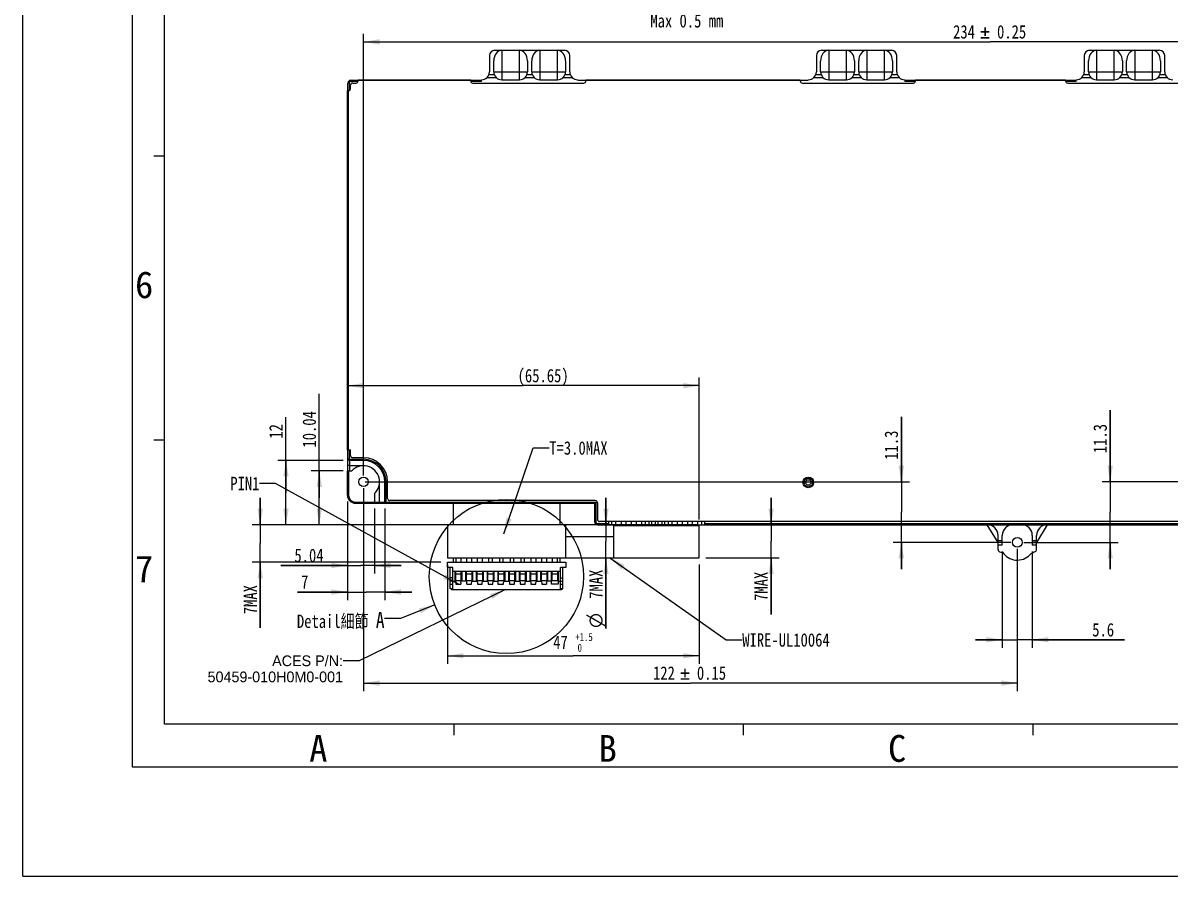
# Model space of a CAD drawing. Header units: millimetres. Extents: x 0 to 594, y 0 to 420.
# Drawn here: x 0 to 214.1, y 0 to 159.1 of the extents above; entities that cross this region are included whole.
import ezdxf
from ezdxf.enums import TextEntityAlignment as Align

# ---------------------------------------------------------------- set-up
doc = ezdxf.new("R2010")
doc.units = ezdxf.units.MM
doc.header["$LTSCALE"] = 32.67
doc.layers.get('0').update_dxf_attribs({"linetype": 'CONTINUOUS'})
doc.styles.get("Standard").update_dxf_attribs({"font": 'txt', "width": 0.8})
doc.styles.add('TEXTSTYLE_10', font='ar_wgl__.ttf')
doc.styles.add('TEXTSTYLE_2', font='txt')
doc.styles.add('TEXTSTYLE_3', font='symbol_asme.ttf')
doc.dimstyles.new('DIMSTYLE_1', dxfattribs={"dimtxt": 2.5, "dimasz": 3, "dimexe": 1.5, "dimexo": 1.2, "dimtad": 1, "dimdsep": 46, "dimtxsty": 'STANDARD', "dimblk": '_FILLED', "dimblk1": '_FILLED', "dimblk2": '_FILLED', "dimcen": 0.09, "dimazin": 2, "dimtp": 0.01, "dimtm": 0.01, "dimtfac": 1, "dimtofl": 0, "dimtmove": 0, "dimatfit": 3, "dimldrblk": '_FILLED', "dimfxl": 1, "dimtolj": 1, "dimarcsym": 0})
doc.dimstyles.new('DIMSTYLE_2', dxfattribs={"dimtxt": 2.5, "dimasz": 3, "dimexe": 1.5, "dimexo": 1.2, "dimtad": 1, "dimdsep": 46, "dimtxsty": 'STANDARD', "dimblk": '_FILLED', "dimblk1": '_FILLED', "dimblk2": '_FILLED', "dimcen": 0.09, "dimazin": 2, "dimtol": 1, "dimtp": 0.15, "dimtm": 0.15, "dimtfac": 1, "dimtofl": 0, "dimtmove": 0, "dimatfit": 3, "dimldrblk": '_FILLED', "dimfxl": 1, "dimtolj": 1, "dimarcsym": 0})
doc.dimstyles.new('DIMSTYLE_7', dxfattribs={"dimtxt": 2.5, "dimasz": 3, "dimexe": 1.5, "dimexo": 1.2, "dimtad": 1, "dimdsep": 46, "dimtxsty": 'STANDARD', "dimblk": '_FILLED', "dimblk1": '_FILLED', "dimblk2": '_FILLED', "dimcen": 0.09, "dimazin": 2, "dimtol": 1, "dimtp": 0.25, "dimtm": 0.25, "dimtfac": 1, "dimtofl": 0, "dimtmove": 0, "dimatfit": 3, "dimldrblk": '_FILLED', "dimfxl": 1, "dimtolj": 1, "dimarcsym": 0})
doc.dimstyles.new('DIMSTYLE_8', dxfattribs={"dimtxt": 2.5, "dimasz": 3, "dimexe": 1.5, "dimexo": 1.2, "dimtad": 1, "dimdsep": 46, "dimtxsty": 'STANDARD', "dimblk": '_FILLED', "dimblk1": '_FILLED', "dimblk2": '_FILLED', "dimcen": 0.09, "dimazin": 2, "dimtol": 1, "dimtp": 1.5, "dimtfac": 0.6, "dimtofl": 0, "dimtmove": 0, "dimatfit": 3, "dimldrblk": '_FILLED', "dimfxl": 1, "dimtolj": 1, "dimarcsym": 0})
doc.dimstyles.get("Standard").update_dxf_attribs({"dimtxt": 2.5, "dimasz": 3, "dimexe": 1.5, "dimexo": 1.2, "dimtad": 1, "dimdsep": 46, "dimtxsty": 'STANDARD', "dimblk": '_FILLED', "dimblk1": '_FILLED', "dimblk2": '_FILLED', "dimcen": 0.09, "dimazin": 2, "dimtol": 1, "dimtp": 0.01, "dimtm": 0.01, "dimtfac": 1, "dimtofl": 0, "dimtmove": 0, "dimatfit": 3, "dimldrblk": '_FILLED', "dimfxl": 1, "dimtolj": 1, "dimarcsym": 0})

# ---------------------------------------------------------------- blocks, each defined once
blk = doc.blocks.new('_FILLED')
at = {"color": 0, "linetype": 'BYBLOCK'}
blk.add_solid([(0, 0), (-1, 0.167), (-1, -0.167)], dxfattribs=at)
blk = doc.blocks.new('*D41')
at = {"color": 7, "linetype": 'CONTINUOUS'}
for p, q in [((63.55, 74.74), (63.55, 157.11)), ((297.55, 74.74), (297.55, 157.11)), ((63.55, 155.61), (180.55, 155.61)), ((297.55, 155.61), (180.55, 155.61))]:
    blk.add_line(p, q, dxfattribs=at)
at = {"color": 7, "linetype": 'CONTINUOUS', "xscale": 3, "yscale": 3, "zscale": 3, "rotation": 180}
blk.add_blockref('_FILLED', (63.55, 155.61), dxfattribs=at)
at = {"color": 7, "linetype": 'CONTINUOUS', "xscale": 3, "yscale": 3, "zscale": 3}
blk.add_blockref('_FILLED', (297.55, 155.61), dxfattribs=at)
at = {"color": 7, "linetype": 'CONTINUOUS', "width": 0.8}
for s, p in [('234', (175.61, 156.24)), ('0.25', (184.49, 156.24))]:
    blk.add_text(s, height=2.5, dxfattribs=at).set_placement(p, align=Align.CENTER)
blk = doc.blocks.new('*D42')
at = {"color": 7, "linetype": 'CONTINUOUS'}
for p, q in [((163.91, 73.54), (163.91, 85.66)), ((163.91, 85.66), (163.91, 67.89)), ((63.85, 73.54), (165.41, 73.54)), ((163.91, 57.24), (163.91, 67.89)), ((184.35, 62.24), (162.41, 62.24)), ((163.91, 62.24), (163.91, 57.24))]:
    blk.add_line(p, q, dxfattribs=at)
at = {"color": 7, "linetype": 'CONTINUOUS', "xscale": 3, "yscale": 3, "zscale": 3}
for p, rotation in [((163.91, 73.54), 270), ((163.91, 62.24), 90)]:
    blk.add_blockref('_FILLED', p, dxfattribs=dict(at, rotation=rotation))
at = {"color": 7, "linetype": 'CONTINUOUS', "insert": (160.78, 77.66), "char_height": 2.5, "width": 8, "attachment_point": 1, "rotation": 90, "line_spacing_factor": 0.9}
blk.add_mtext('11.3', dxfattribs=at)
blk = doc.blocks.new('*D43')
at = {"color": 7, "linetype": 'CONTINUOUS'}
for p, q in [((202.88, 73.54), (202.88, 86.88)), ((202.88, 86.88), (202.88, 67.89)), ((296.35, 73.54), (201.38, 73.54)), ((202.88, 57.24), (202.88, 67.89)), ((186.75, 62.24), (204.38, 62.24)), ((202.88, 62.24), (202.88, 57.24))]:
    blk.add_line(p, q, dxfattribs=at)
at = {"color": 7, "linetype": 'CONTINUOUS', "xscale": 3, "yscale": 3, "zscale": 3}
for p, rotation in [((202.88, 73.54), 270), ((202.88, 62.24), 90)]:
    blk.add_blockref('_FILLED', p, dxfattribs=dict(at, rotation=rotation))
at = {"color": 7, "linetype": 'CONTINUOUS', "insert": (199.75, 78.88), "char_height": 2.5, "width": 8, "attachment_point": 1, "rotation": 90, "line_spacing_factor": 0.9}
blk.add_mtext('11.3', dxfattribs=at)
blk = doc.blocks.new('*D44')
at = {"color": 7, "linetype": 'CONTINUOUS'}
for p, q in [((182.75, 60.54), (182.75, 42.58)), ((188.35, 60.54), (188.35, 42.58)), ((182.75, 44.08), (177.75, 44.08)), ((177.75, 44.08), (185.55, 44.08)), ((205.53, 44.08), (185.55, 44.08)), ((188.35, 44.08), (205.53, 44.08))]:
    blk.add_line(p, q, dxfattribs=at)
at = {"color": 7, "linetype": 'CONTINUOUS', "xscale": 3, "yscale": 3, "zscale": 3}
blk.add_blockref('_FILLED', (182.75, 44.08), dxfattribs=at)
at = {"color": 7, "linetype": 'CONTINUOUS', "xscale": 3, "yscale": 3, "zscale": 3, "rotation": 180}
blk.add_blockref('_FILLED', (188.35, 44.08), dxfattribs=at)
at = {"color": 7, "linetype": 'CONTINUOUS', "insert": (199.53, 47.2), "char_height": 2.5, "width": 6, "attachment_point": 1, "line_spacing_factor": 0.9}
blk.add_mtext('5.6', dxfattribs=at)
blk = doc.blocks.new('*D45')
at = {"color": 7, "linetype": 'CONTINUOUS'}
for p, q in [((63.55, 72.34), (63.55, 34.49)), ((185.55, 61.04), (185.55, 34.49)), ((63.55, 35.99), (124.55, 35.99)), ((185.55, 35.99), (124.55, 35.99))]:
    blk.add_line(p, q, dxfattribs=at)
at = {"color": 7, "linetype": 'CONTINUOUS', "xscale": 3, "yscale": 3, "zscale": 3, "rotation": 180}
blk.add_blockref('_FILLED', (63.55, 35.99), dxfattribs=at)
at = {"color": 7, "linetype": 'CONTINUOUS', "xscale": 3, "yscale": 3, "zscale": 3}
blk.add_blockref('_FILLED', (185.55, 35.99), dxfattribs=at)
at = {"color": 7, "linetype": 'CONTINUOUS', "width": 0.8}
for s, p in [('122', (119.61, 36.62)), ('0.15', (128.49, 36.62))]:
    blk.add_text(s, height=2.5, dxfattribs=at).set_placement(p, align=Align.CENTER)
blk = doc.blocks.new('*D46')
at = {"color": 7, "linetype": 'CONTINUOUS'}
for p, q in [((139.61, 65.54), (139.61, 70.54)), ((139.61, 70.54), (139.61, 62.44)), ((139.61, 48.76), (139.61, 62.44)), ((127.4, 59.34), (141.11, 59.34)), ((139.61, 59.34), (139.61, 48.76))]:
    blk.add_line(p, q, dxfattribs=at)
at = {"color": 7, "linetype": 'CONTINUOUS', "xscale": 3, "yscale": 3, "zscale": 3}
for p, rotation in [((139.61, 65.54), 270), ((139.61, 59.34), 90)]:
    blk.add_blockref('_FILLED', p, dxfattribs=dict(at, rotation=rotation))
at = {"color": 7, "linetype": 'CONTINUOUS', "insert": (136.48, 56.76), "char_height": 2.5, "width": 8, "attachment_point": 3, "rotation": 90, "line_spacing_factor": 0.9}
blk.add_mtext('7MAX', dxfattribs=at)
blk = doc.blocks.new('*D47')
at = {"color": 7, "linetype": 'CONTINUOUS'}
for p, q in [((79.2, 58.14), (79.2, 39.59)), ((126.2, 58.14), (126.2, 39.59)), ((79.2, 41.09), (102.7, 41.09)), ((126.2, 41.09), (102.7, 41.09))]:
    blk.add_line(p, q, dxfattribs=at)
at = {"color": 7, "linetype": 'CONTINUOUS', "xscale": 3, "yscale": 3, "zscale": 3, "rotation": 180}
blk.add_blockref('_FILLED', (79.2, 41.09), dxfattribs=at)
at = {"color": 7, "linetype": 'CONTINUOUS', "xscale": 3, "yscale": 3, "zscale": 3}
blk.add_blockref('_FILLED', (126.2, 41.09), dxfattribs=at)
at = {"color": 7, "linetype": 'CONTINUOUS', "width": 0.8}
for s, height, p in [('+1.5', 1.5, (104.7, 43.84)), ('47', 2.5, (100.3, 42.34)), (' 0', 1.5, (103.5, 41.84))]:
    blk.add_text(s, height=height, dxfattribs=at).set_placement(p, align=Align.CENTER)
blk = doc.blocks.new('*D48')
at = {"color": 7, "linetype": 'CONTINUOUS'}
for p, q in [((108.79, 65.54), (108.79, 70.54)), ((108.79, 70.54), (108.79, 62.44)), ((108.79, 46.21), (108.79, 62.44)), ((108.79, 59.34), (108.79, 46.21))]:
    blk.add_line(p, q, dxfattribs=at)
at = {"color": 7, "linetype": 'CONTINUOUS', "xscale": 3, "yscale": 3, "zscale": 3}
for p, rotation in [((108.79, 65.54), 270), ((108.79, 59.34), 90)]:
    blk.add_blockref('_FILLED', p, dxfattribs=dict(at, rotation=rotation))
at = {"color": 7, "linetype": 'CONTINUOUS', "insert": (105.66, 57.16), "char_height": 2.5, "width": 16.4231, "attachment_point": 3, "rotation": 90, "line_spacing_factor": 0.9, "style": 'TEXTSTYLE_3'}
blk.add_mtext('{\\ftxt;\\W0.0001;\\H0.0001;\\~}{\\ftxt;\\W1.1794871795;\\H2.5; }{\\ftxt;\\W0.0001;\\H0.0001;\\~}\\ftxt;{\\W0.8;7MAX}', dxfattribs=at)
blk = doc.blocks.new('*D49')
at = {"color": 7, "linetype": 'CONTINUOUS'}
for p, q in [((126.2, 66.54), (126.2, 92.98)), ((60.55, 91.48), (93.37, 91.48)), ((126.2, 91.48), (93.37, 91.48))]:
    blk.add_line(p, q, dxfattribs=at)
at = {"color": 7, "linetype": 'CONTINUOUS', "xscale": 3, "yscale": 3, "zscale": 3, "rotation": 180}
blk.add_blockref('_FILLED', (60.55, 91.48), dxfattribs=at)
at = {"color": 7, "linetype": 'CONTINUOUS', "xscale": 3, "yscale": 3, "zscale": 3}
blk.add_blockref('_FILLED', (126.2, 91.48), dxfattribs=at)
at = {"color": 7, "linetype": 'CONTINUOUS', "insert": (97.07, 94.61), "char_height": 2.5, "width": 14, "attachment_point": 2, "line_spacing_factor": 0.9}
blk.add_mtext('(65.65)', dxfattribs=at)
blk = doc.blocks.new('*D50')
at = {"color": 7, "linetype": 'CONTINUOUS'}
for p, q in [((49.08, 71.54), (49.08, 85.59)), ((59.75, 77.54), (47.58, 77.54)), ((49.08, 77.54), (49.08, 71.54)), ((49.08, 65.54), (49.08, 71.54)), ((126, 65.54), (47.58, 65.54))]:
    blk.add_line(p, q, dxfattribs=at)
at = {"color": 7, "linetype": 'CONTINUOUS', "xscale": 3, "yscale": 3, "zscale": 3}
for p, rotation in [((49.08, 77.54), 90), ((49.08, 65.54), 270)]:
    blk.add_blockref('_FILLED', p, dxfattribs=dict(at, rotation=rotation))
at = {"color": 7, "linetype": 'CONTINUOUS', "insert": (45.95, 81.59), "char_height": 2.5, "width": 4, "attachment_point": 1, "rotation": 90, "line_spacing_factor": 0.9}
blk.add_mtext('12', dxfattribs=at)
blk = doc.blocks.new('*D51')
at = {"color": 7, "linetype": 'CONTINUOUS'}
for p, q in [((55.3, 70.56), (55.3, 89.93)), ((59.75, 75.58), (53.8, 75.58)), ((55.3, 75.58), (55.3, 70.56)), ((55.3, 65.54), (55.3, 70.56)), ((126, 65.54), (53.8, 65.54))]:
    blk.add_line(p, q, dxfattribs=at)
at = {"color": 7, "linetype": 'CONTINUOUS', "xscale": 3, "yscale": 3, "zscale": 3}
for p, rotation in [((55.3, 75.58), 89.9999999999), ((55.3, 65.54), 269.9999999999)]:
    blk.add_blockref('_FILLED', p, dxfattribs=dict(at, rotation=rotation))
at = {"color": 7, "linetype": 'CONTINUOUS', "insert": (52.17, 79.93), "char_height": 2.5, "width": 10, "attachment_point": 1, "rotation": 90, "line_spacing_factor": 0.9}
blk.add_mtext('10.04', dxfattribs=at)
blk = doc.blocks.new('*D52')
at = {"color": 7, "linetype": 'CONTINUOUS'}
for p, q in [((60.55, 69.84), (60.55, 56.44)), ((65.59, 68.54), (65.59, 56.44)), ((60.55, 57.94), (48.1, 57.94)), ((48.1, 57.94), (63.07, 57.94)), ((70.59, 57.94), (63.07, 57.94)), ((65.59, 57.94), (70.59, 57.94))]:
    blk.add_line(p, q, dxfattribs=at)
at = {"color": 7, "linetype": 'CONTINUOUS', "xscale": 3, "yscale": 3, "zscale": 3}
for p, rotation in [((60.55, 57.94), 1e-10), ((65.59, 57.94), 180.0000000003)]:
    blk.add_blockref('_FILLED', p, dxfattribs=dict(at, rotation=rotation))
at = {"color": 7, "linetype": 'CONTINUOUS', "insert": (56.1, 61.07), "char_height": 2.5, "width": 8, "attachment_point": 3, "line_spacing_factor": 0.9}
blk.add_mtext('5.04', dxfattribs=at)
blk = doc.blocks.new('*D53')
at = {"color": 7, "linetype": 'CONTINUOUS'}
for p, q in [((60.55, 69.84), (60.55, 51.48)), ((67.55, 68.54), (67.55, 51.48)), ((60.55, 52.98), (51.26, 52.98)), ((51.26, 52.98), (64.05, 52.98)), ((72.55, 52.98), (64.05, 52.98)), ((67.55, 52.98), (72.55, 52.98))]:
    blk.add_line(p, q, dxfattribs=at)
at = {"color": 7, "linetype": 'CONTINUOUS', "xscale": 3, "yscale": 3, "zscale": 3}
blk.add_blockref('_FILLED', (60.55, 52.98), dxfattribs=at)
at = {"color": 7, "linetype": 'CONTINUOUS', "xscale": 3, "yscale": 3, "zscale": 3, "rotation": 180}
blk.add_blockref('_FILLED', (67.55, 52.98), dxfattribs=at)
at = {"color": 7, "linetype": 'CONTINUOUS', "insert": (53.26, 56.11), "char_height": 2.5, "width": 2, "attachment_point": 3, "line_spacing_factor": 0.9}
blk.add_mtext('7', dxfattribs=at)
blk = doc.blocks.new('*D54')
at = {"color": 7, "linetype": 'CONTINUOUS'}
for p, q in [((44.28, 65.54), (44.28, 70.54)), ((44.28, 70.54), (44.28, 62.04)), ((78, 65.54), (42.78, 65.54)), ((44.28, 46.28), (44.28, 62.04)), ((78, 58.54), (42.78, 58.54)), ((44.28, 58.54), (44.28, 46.28))]:
    blk.add_line(p, q, dxfattribs=at)
at = {"color": 7, "linetype": 'CONTINUOUS', "xscale": 3, "yscale": 3, "zscale": 3}
for p, rotation in [((44.28, 65.54), 270), ((44.28, 58.54), 90)]:
    blk.add_blockref('_FILLED', p, dxfattribs=dict(at, rotation=rotation))
at = {"color": 7, "linetype": 'CONTINUOUS', "insert": (41.16, 54.28), "char_height": 2.5, "width": 8, "attachment_point": 3, "rotation": 90, "line_spacing_factor": 0.9}
blk.add_mtext('7MAX', dxfattribs=at)

msp = doc.modelspace()

# ---------------------------------------------------------------- linework, layer by layer
at = {"color": 7, "linetype": 'CONTINUOUS'}
for p, q in [((0, 0), (0, 420)), ((20.422, 20.309), (20.422, 405.309)), ((26.422, 28.309), (26.422, 397.309)), ((87.05, 153.039), (87.05, 150.039)), ((87.85, 150.039), (87.85, 152.083)), ((88.05, 154.039), (101.05, 154.039)), ((89.35, 154.039), (89.35, 148.539)), ((92.65, 148.539), (92.65, 154.039)), ((94.15, 152.083), (94.15, 150.039)), ((94.95, 150.039), (94.95, 152.083)), ((96.45, 154.039), (96.45, 148.539)), ((99.75, 148.539), (99.75, 154.039)), ((101.25, 152.083), (101.25, 150.039)), ((102.05, 150.039), (102.05, 153.039)), ((148.05, 153.039), (148.05, 150.039)), ((148.85, 150.039), (148.85, 152.083)), ((149.05, 154.039), (162.05, 154.039)), ((150.35, 154.039), (150.35, 148.539)), ((153.65, 148.539), (153.65, 154.039)), ((155.15, 152.083), (155.15, 150.039)), ((155.95, 150.039), (155.95, 152.083)), ((157.45, 154.039), (157.45, 148.539)), ((160.75, 148.539), (160.75, 154.039)), ((162.25, 152.083), (162.25, 150.039)), ((163.05, 150.039), (163.05, 153.039)), ((198.05, 153.039), (198.05, 150.039)), ((198.85, 150.039), (198.85, 152.083)), ((199.05, 154.039), (212.05, 154.039)), ((200.35, 154.039), (200.35, 148.539)), ((203.65, 148.539), (203.65, 154.039)), ((205.15, 152.083), (205.15, 150.039)), ((205.95, 150.039), (205.95, 152.083)), ((207.45, 154.039), (207.45, 148.539)), ((210.75, 148.539), (210.75, 154.039)), ((212.25, 152.083), (212.25, 150.039)), ((213.05, 150.039), (213.05, 153.039)), ((87.85, 150.039), (94.15, 150.039)), ((94.95, 150.039), (101.25, 150.039)), ((148.85, 150.039), (155.15, 150.039)), ((155.95, 150.039), (162.25, 150.039)), ((198.85, 150.039), (205.15, 150.039)), ((205.95, 150.039), (212.25, 150.039)), ((60.65, 146.539), (60.65, 147.939)), ((60.85, 147.939), (60.65, 147.939)), ((60.85, 147.939), (60.85, 146.566)), ((61.15, 148.439), (61.15, 148.239)), ((61.15, 148.439), (62.55, 148.439)), ((62.523, 148.239), (61.15, 148.239)), ((61.55, 147.939), (62.15, 147.939)), ((62.55, 148.339), (62.55, 148.539)), ((62.55, 148.539), (83.55, 148.539)), ((83.55, 148.379), (62.55, 148.379)), ((83.55, 148.339), (83.55, 148.539)), ((83.55, 148.439), (85.55, 148.439)), ((85.55, 148.239), (83.576, 148.239)), ((83.95, 147.939), (104.65, 147.939)), ((85.55, 148.239), (85.55, 148.539)), ((88.358, 148.913), (86.541, 148.913)), ((86.958, 149.522), (87.941, 149.522)), ((89.35, 148.539), (92.65, 148.539)), ((95.458, 148.913), (93.641, 148.913)), ((94.058, 149.522), (95.041, 149.522)), ((96.45, 148.539), (99.75, 148.539)), ((102.558, 148.913), (100.741, 148.913)), ((101.158, 149.522), (102.141, 149.522)), ((103.55, 148.539), (103.55, 148.439)), ((103.55, 148.439), (105.05, 148.439)), ((105.05, 148.339), (105.05, 148.539)), ((105.05, 148.539), (145.05, 148.539)), ((145.05, 148.379), (105.05, 148.379)), ((145.05, 148.339), (145.05, 148.539)), ((145.05, 148.439), (146.55, 148.439)), ((145.45, 147.939), (166.15, 147.939)), ((146.55, 148.539), (146.55, 148.439)), ((149.358, 148.913), (147.541, 148.913)), ((147.958, 149.522), (148.941, 149.522)), ((150.35, 148.539), (153.65, 148.539)), ((156.458, 148.913), (154.641, 148.913)), ((155.058, 149.522), (156.041, 149.522)), ((157.45, 148.539), (160.75, 148.539)), ((163.558, 148.913), (161.741, 148.913)), ((162.158, 149.522), (163.141, 149.522)), ((164.55, 148.539), (164.55, 148.239)), ((164.55, 148.439), (166.55, 148.439)), ((166.523, 148.239), (164.55, 148.239)), ((166.55, 148.339), (166.55, 148.539)), ((166.55, 148.539), (194.55, 148.539)), ((194.55, 148.379), (166.55, 148.379)), ((194.55, 148.339), (194.55, 148.539)), ((194.55, 148.439), (196.55, 148.439)), ((196.55, 148.239), (194.576, 148.239)), ((194.95, 147.939), (216.15, 147.939)), ((196.55, 148.239), (196.55, 148.539)), ((199.358, 148.913), (197.541, 148.913)), ((197.958, 149.522), (198.941, 149.522)), ((200.35, 148.539), (203.65, 148.539)), ((206.458, 148.913), (204.641, 148.913)), ((205.058, 149.522), (206.041, 149.522)), ((207.45, 148.539), (210.75, 148.539)), ((213.558, 148.913), (211.741, 148.913)), ((212.158, 149.522), (213.141, 149.522)), ((60.55, 79.539), (60.55, 146.539)), ((60.75, 146.539), (60.55, 146.539)), ((60.71, 146.539), (60.71, 79.539)), ((61.15, 146.939), (61.15, 147.539)), ((26.422, 134.309), (24.422, 134.309)), ((26.422, 81.309), (24.422, 81.309)), ((60.55, 79.539), (61.15, 79.539)), ((60.65, 75.578), (60.65, 79.539)), ((60.85, 79.539), (60.85, 77.839)), ((61.15, 78.439), (61.15, 79.539)), ((60.65, 77.839), (60.85, 77.839)), ((60.95, 77.739), (60.95, 75.578)), ((60.95, 77.739), (63.55, 77.739)), ((63.55, 77.539), (60.95, 77.539)), ((63.55, 78.039), (61.55, 78.039)), ((63.55, 76.539), (63.55, 77.739)), ((60.55, 71.039), (60.55, 75.578)), ((60.55, 75.578), (61.35, 75.578)), ((60.75, 75.578), (60.75, 71.039)), ((63.55, 76.539), (60.95, 76.539)), ((66.55, 69.739), (66.55, 73.539)), ((66.55, 73.539), (67.75, 73.539)), ((67.55, 69.739), (67.55, 73.539)), ((67.75, 69.539), (67.75, 73.539)), ((68.05, 70.439), (68.05, 73.539)), ((60.55, 71.039), (60.75, 71.039)), ((65.589, 71.339), (65.589, 69.739)), ((62.05, 69.739), (62.05, 69.539)), ((62.05, 69.739), (106.9, 69.739)), ((62.05, 69.539), (106.7, 69.539)), ((106.8, 70.039), (68.45, 70.039)), ((80.25, 69.539), (80.25, 65.539)), ((100.25, 65.539), (100.25, 69.539)), ((106.7, 69.539), (106.9, 69.739)), ((106.7, 66.039), (106.7, 69.539)), ((106.9, 69.739), (106.9, 66.039)), ((107.2, 69.639), (107.2, 66.539)), ((79.2, 65.539), (79.2, 59.339)), ((101.3, 65.539), (79.2, 65.539)), ((101.3, 59.339), (101.3, 65.539)), ((106.7, 66.039), (106.9, 66.039)), ((107.2, 65.739), (107.2, 65.539)), ((107.2, 65.739), (109.3, 65.739)), ((107.2, 65.539), (110.6, 65.539)), ((292.65, 66.139), (107.6, 66.139)), ((109.3, 65.539), (109.3, 66.139)), ((109.8, 66.139), (109.8, 65.539)), ((110.2, 65.339), (110.2, 59.339)), ((126.2, 65.339), (110.2, 65.339)), ((110.6, 66.139), (110.6, 65.339)), ((111.6, 66.139), (111.6, 65.339)), ((111.6, 65.539), (112.5, 65.539)), ((112.5, 66.139), (112.5, 65.339)), ((113.5, 66.139), (113.5, 65.339)), ((113.5, 65.539), (114.4, 65.539)), ((114.4, 66.139), (114.4, 65.339)), ((115.4, 66.139), (115.4, 65.339)), ((115.4, 65.539), (116.1, 65.539)), ((116.1, 66.139), (116.1, 65.339)), ((116.8, 66.139), (116.8, 65.339)), ((116.8, 65.539), (117.3, 65.539)), ((117.3, 66.139), (117.3, 65.339)), ((118, 66.139), (118, 65.339)), ((118, 65.539), (118.5, 65.539)), ((118.5, 66.139), (118.5, 65.339)), ((119.2, 66.139), (119.2, 65.339)), ((119.2, 65.539), (119.7, 65.539)), ((119.7, 66.139), (119.7, 65.339)), ((120.4, 66.139), (120.4, 65.339)), ((120.4, 65.539), (121.1, 65.539)), ((121.1, 66.139), (121.1, 65.339)), ((122.1, 66.139), (122.1, 65.339)), ((122.1, 65.539), (123, 65.539)), ((123, 66.139), (123, 65.339)), ((124, 66.139), (124, 65.339)), ((124, 65.539), (124.9, 65.539)), ((124.9, 66.139), (124.9, 65.339)), ((125.9, 66.139), (125.9, 65.339)), ((125.9, 65.539), (294.05, 65.539)), ((126.2, 59.339), (126.2, 65.339)), ((126.7, 65.539), (126.7, 66.139)), ((127.2, 66.139), (127.2, 65.539)), ((127.2, 65.739), (293.05, 65.739)), ((181.95, 62.239), (179.95, 65.539)), ((191.15, 65.539), (189.15, 62.239)), ((101.3, 63.339), (110.2, 63.339)), ((181.95, 60.939), (181.95, 63.539)), ((181.95, 62.594), (182.75, 62.594)), ((182.75, 62.239), (181.95, 62.239)), ((182.75, 61.739), (182.75, 63.539)), ((188.35, 63.539), (188.35, 61.739)), ((188.35, 62.594), (189.15, 62.594)), ((189.15, 62.239), (188.35, 62.239)), ((189.15, 60.939), (189.15, 63.539)), ((182.75, 61.739), (181.95, 61.739)), ((182.45, 60.439), (182.784, 60.439)), ((189.15, 61.739), (188.35, 61.739)), ((79.2, 59.339), (126.2, 59.339)), ((79.2, 57.539), (79.2, 58.539)), ((79.2, 58.539), (101.3, 58.539)), ((80.25, 59.339), (80.25, 58.54)), ((80.75, 59.339), (80.75, 58.539)), ((81.75, 58.539), (81.75, 59.339)), ((82.75, 59.339), (82.75, 58.539)), ((83.75, 58.539), (83.75, 59.339)), ((84.75, 59.339), (84.75, 58.539)), ((85.75, 58.539), (85.75, 59.339)), ((86.9, 59.339), (86.9, 58.539)), ((87.6, 58.539), (87.6, 59.339)), ((88.9, 59.339), (88.9, 58.539)), ((89.6, 58.539), (89.6, 59.339)), ((90.9, 59.339), (90.9, 58.539)), ((91.6, 58.539), (91.6, 59.339)), ((92.9, 59.339), (92.9, 58.539)), ((93.6, 58.539), (93.6, 59.339)), ((94.75, 59.339), (94.75, 58.539)), ((95.75, 58.539), (95.75, 59.339)), ((96.75, 59.339), (96.75, 58.539)), ((97.75, 58.539), (97.75, 59.339)), ((98.75, 59.339), (98.75, 58.539)), ((99.75, 58.539), (99.75, 59.339)), ((100.25, 58.54), (100.25, 59.339)), ((101.3, 58.539), (101.3, 57.539)), ((80.2, 57.539), (79.2, 57.539)), ((79.75, 53.639), (79.75, 57.539)), ((80.2, 53.439), (80.2, 57.539)), ((100.3, 56.839), (80.2, 56.839)), ((80.6, 56.839), (80.6, 54.989)), ((80.7, 56.589), (80.6, 56.589)), ((80.7, 56.269), (80.6, 56.269)), ((80.7, 56.839), (80.7, 55.139)), ((81.8, 56.339), (80.7, 56.339)), ((81.8, 55.139), (81.8, 56.839)), ((81.9, 56.589), (81.8, 56.589)), ((81.9, 56.269), (81.8, 56.269)), ((81.9, 56.839), (81.9, 54.989)), ((82.6, 56.839), (82.6, 54.989)), ((82.7, 56.589), (82.6, 56.589)), ((82.7, 56.269), (82.6, 56.269)), ((82.7, 56.839), (82.7, 55.139)), ((83.8, 56.339), (82.7, 56.339)), ((83.8, 55.139), (83.8, 56.839)), ((83.9, 56.589), (83.8, 56.589)), ((83.9, 56.269), (83.8, 56.269)), ((83.9, 56.839), (83.9, 54.989)), ((84.6, 56.839), (84.6, 54.989)), ((84.6, 56.589), (84.7, 56.589)), ((84.6, 56.269), (84.7, 56.269)), ((84.7, 56.839), (84.7, 55.139)), ((85.8, 56.339), (84.7, 56.339)), ((85.8, 55.139), (85.8, 56.839)), ((85.8, 56.589), (85.9, 56.589)), ((85.8, 56.269), (85.9, 56.269)), ((85.9, 56.839), (85.9, 54.989)), ((86.6, 56.839), (86.6, 54.989)), ((86.7, 56.589), (86.6, 56.589)), ((86.7, 56.269), (86.6, 56.269)), ((86.7, 56.839), (86.7, 55.139)), ((87.8, 56.339), (86.7, 56.339)), ((87.8, 55.139), (87.8, 56.839)), ((87.9, 56.589), (87.8, 56.589)), ((87.9, 56.269), (87.8, 56.269)), ((87.9, 56.839), (87.9, 54.989)), ((88.6, 56.839), (88.6, 54.439)), ((88.6, 56.589), (88.7, 56.589)), ((88.6, 56.269), (88.7, 56.269)), ((88.7, 56.839), (88.7, 55.139)), ((89.8, 56.339), (88.7, 56.339)), ((89.8, 55.139), (89.8, 56.839)), ((89.8, 56.589), (89.9, 56.589)), ((89.8, 56.269), (89.9, 56.269)), ((89.9, 56.839), (89.9, 54.989)), ((90.6, 56.839), (90.6, 54.989)), ((90.6, 56.589), (90.7, 56.589)), ((90.6, 56.269), (90.7, 56.269)), ((90.7, 56.839), (90.7, 55.139)), ((91.8, 56.339), (90.7, 56.339)), ((91.8, 55.139), (91.8, 56.839)), ((91.8, 56.589), (91.9, 56.589)), ((91.8, 56.269), (91.9, 56.269)), ((91.9, 56.839), (91.9, 54.989)), ((92.6, 56.839), (92.6, 54.989)), ((92.7, 56.589), (92.6, 56.589)), ((92.7, 56.269), (92.6, 56.269)), ((92.7, 56.839), (92.7, 55.139)), ((93.8, 56.339), (92.7, 56.339)), ((93.8, 55.139), (93.8, 56.839)), ((93.9, 56.589), (93.8, 56.589)), ((93.9, 56.269), (93.8, 56.269)), ((93.9, 56.839), (93.9, 54.989)), ((94.6, 56.839), (94.6, 54.989)), ((94.6, 56.589), (94.7, 56.589)), ((94.6, 56.269), (94.7, 56.269)), ((94.7, 56.839), (94.7, 55.139)), ((95.8, 56.339), (94.7, 56.339)), ((95.8, 55.139), (95.8, 56.839)), ((95.8, 56.589), (95.9, 56.589)), ((95.8, 56.269), (95.9, 56.269)), ((95.9, 56.839), (95.9, 54.989)), ((96.6, 56.839), (96.6, 54.989)), ((96.6, 56.589), (96.7, 56.589)), ((96.6, 56.269), (96.7, 56.269)), ((96.7, 56.839), (96.7, 55.139)), ((97.8, 56.339), (96.7, 56.339)), ((97.8, 55.139), (97.8, 56.839)), ((97.8, 56.589), (97.9, 56.589)), ((97.8, 56.269), (97.9, 56.269)), ((97.9, 56.839), (97.9, 54.989)), ((98.6, 54.439), (98.6, 56.839)), ((98.7, 56.589), (98.6, 56.589)), ((98.7, 56.269), (98.6, 56.269)), ((98.7, 56.839), (98.7, 55.139)), ((99.8, 56.339), (98.7, 56.339)), ((99.8, 55.139), (99.8, 56.839)), ((99.9, 56.589), (99.8, 56.589)), ((99.9, 56.269), (99.8, 56.269)), ((99.9, 56.839), (99.9, 54.439)), ((100.3, 53.439), (100.3, 57.539)), ((101.3, 57.539), (100.3, 57.539)), ((100.75, 53.639), (100.75, 57.539)), ((80.2, 55.639), (79.75, 55.639)), ((80.2, 55.039), (79.75, 55.039)), ((79.75, 54.439), (80.2, 54.439)), ((79.95, 53.439), (79.75, 53.639)), ((79.75, 53.639), (80.2, 53.639)), ((80.2, 54.989), (80.7, 54.989)), ((80.7, 55.139), (81.8, 55.139)), ((80.7, 54.989), (80.8, 54.789)), ((80.8, 54.789), (80.8, 54.439)), ((80.8, 54.439), (81.7, 54.439)), ((81.7, 54.789), (81.8, 54.989)), ((81.7, 54.789), (81.7, 54.439)), ((82.7, 54.989), (81.8, 54.989)), ((82.7, 55.139), (83.8, 55.139)), ((82.7, 54.989), (82.8, 54.789)), ((82.8, 54.439), (82.8, 54.789)), ((82.8, 54.439), (83.7, 54.439)), ((83.7, 54.789), (83.8, 54.989)), ((83.7, 54.439), (83.7, 54.789)), ((83.8, 54.989), (84.7, 54.989)), ((84.7, 55.139), (85.8, 55.139)), ((84.7, 54.989), (84.8, 54.789)), ((84.8, 54.789), (84.8, 54.439)), ((84.8, 54.439), (85.7, 54.439)), ((85.7, 54.789), (85.8, 54.989)), ((85.7, 54.439), (85.7, 54.789)), ((85.8, 54.989), (86.7, 54.989)), ((86.7, 55.139), (87.8, 55.139)), ((86.7, 54.989), (86.8, 54.789)), ((86.8, 54.789), (86.8, 54.439)), ((86.8, 54.439), (87.7, 54.439)), ((87.7, 54.789), (87.8, 54.989)), ((87.7, 54.439), (87.7, 54.789)), ((87.8, 54.989), (88.6, 54.989)), ((88.6, 54.439), (89.7, 54.439)), ((88.7, 55.139), (89.8, 55.139)), ((89.7, 54.789), (89.8, 54.989)), ((89.7, 54.439), (89.7, 54.789)), ((89.8, 54.989), (90.7, 54.989)), ((90.7, 55.139), (91.8, 55.139)), ((90.7, 54.989), (90.8, 54.789)), ((90.8, 54.789), (90.8, 54.439)), ((90.8, 54.439), (91.7, 54.439)), ((91.7, 54.789), (91.8, 54.989)), ((91.7, 54.439), (91.7, 54.789)), ((91.8, 54.989), (92.7, 54.989)), ((92.7, 55.139), (93.8, 55.139)), ((92.7, 54.989), (92.8, 54.789)), ((92.8, 54.789), (92.8, 54.439)), ((92.8, 54.439), (93.7, 54.439)), ((93.7, 54.789), (93.8, 54.989)), ((93.7, 54.439), (93.7, 54.789)), ((93.8, 54.989), (94.7, 54.989)), ((94.7, 55.139), (95.8, 55.139)), ((94.7, 54.989), (94.8, 54.789)), ((94.8, 54.789), (94.8, 54.439)), ((94.8, 54.439), (95.7, 54.439)), ((95.7, 54.789), (95.8, 54.989)), ((95.7, 54.439), (95.7, 54.789)), ((95.8, 54.989), (96.7, 54.989)), ((96.7, 55.139), (97.8, 55.139)), ((96.7, 54.989), (96.8, 54.789)), ((96.8, 54.789), (96.8, 54.439)), ((96.8, 54.439), (97.7, 54.439)), ((97.7, 54.789), (97.8, 54.989)), ((97.7, 54.789), (97.7, 54.439)), ((98.6, 54.989), (97.8, 54.989)), ((99.9, 54.439), (98.6, 54.439)), ((98.7, 55.139), (99.8, 55.139)), ((99.9, 54.989), (100.3, 54.989)), ((100.3, 55.639), (100.75, 55.639)), ((100.3, 55.039), (100.75, 55.039)), ((100.3, 54.439), (100.75, 54.439)), ((100.3, 53.639), (100.75, 53.639)), ((100.55, 53.439), (100.75, 53.639)), ((79.95, 53.439), (100.55, 53.439)), ((564.922, 28.309), (26.422, 28.309)), ((80.422, 28.309), (80.422, 26.309)), ((134.422, 28.309), (134.422, 26.309)), ((188.422, 28.309), (188.422, 26.309)), ((571.422, 20.309), (20.422, 20.309)), ((0, 0), (594, 0))]:
    msp.add_line(p, q, dxfattribs=at)
for points in [[(60.95, 76.539), (60.8, 76.569), (60.69, 76.653), (60.65, 76.767)], [(65.589, 69.739), (65.6, 69.64), (65.631, 69.567), (65.674, 69.539)], [(66.55, 69.739), (66.57, 69.639), (66.625, 69.566), (66.701, 69.539)]]:
    msp.add_lwpolyline(points, dxfattribs=at)
for centre, radius in [((63.55, 73.539), 0.9), ((146.55, 73.439), 1), ((146.55, 73.439), 0.8), ((146.55, 73.439), 0.5), ((90.212, 55.887), 14.384), ((185.55, 62.239), 0.9)]:
    msp.add_circle(centre, radius, dxfattribs=at)
for centre, radius, start, end in [((88.05, 153.039), 1, 90, 180), ((101.05, 153.039), 1, 0, 90), ((149.05, 153.039), 1, 90, 180), ((162.05, 153.039), 1, 0, 90), ((199.05, 153.039), 1, 90, 180), ((212.05, 153.039), 1, 0, 90), ((85.55, 150.039), 1.5, 270, 360), ((89.35, 150.039), 1.5, 180, 270), ((92.65, 150.039), 1.5, 270, 360), ((96.45, 150.039), 1.5, 180, 270), ((99.75, 150.039), 1.5, 270, 360), ((103.55, 150.039), 1.5, 180, 270), ((146.55, 150.039), 1.5, 270, 360), ((150.35, 150.039), 1.5, 180, 270), ((153.65, 150.039), 1.5, 270, 360), ((157.45, 150.039), 1.5, 180, 270), ((160.75, 150.039), 1.5, 270, 360), ((164.55, 150.039), 1.5, 180, 270), ((196.55, 150.039), 1.5, 270, 360), ((200.35, 150.039), 1.5, 180, 270), ((203.65, 150.039), 1.5, 270, 360), ((207.45, 150.039), 1.5, 180, 270), ((210.75, 150.039), 1.5, 270, 360), ((214.55, 150.039), 1.5, 180, 270), ((61.15, 147.939), 0.5, 90, 180), ((61.15, 147.939), 0.3, 90, 180), ((61.55, 147.539), 0.4, 90, 180), ((62.15, 148.339), 0.4, 270, 360), ((83.95, 148.339), 0.4, 180, 270), ((104.65, 148.339), 0.4, 270, 360), ((145.45, 148.339), 0.4, 180, 270), ((166.15, 148.339), 0.4, 270, 360), ((194.95, 148.339), 0.4, 180, 270), ((60.75, 146.939), 0.4, 270, 360), ((60.95, 77.839), 0.3, 180, 270), ((60.95, 77.839), 0.1, 180, 270), ((61.55, 78.439), 0.4, 180, 270), ((63.55, 73.539), 4.5, 0, 90), ((63.55, 73.539), 4.2, 0, 90), ((63.55, 73.539), 4, 360, 90), ((63.55, 73.539), 3, 312.83343, 137.16657), ((62.05, 71.039), 1.5, 180, 270), ((62.05, 71.039), 1.3, 180, 270), ((67.75, 69.739), 0.2, 180, 270), ((68.45, 70.439), 0.4, 180, 270), ((106.8, 69.639), 0.4, 0, 90), ((107.6, 66.539), 0.4, 180, 270), ((107.2, 66.039), 0.5, 180, 270), ((107.2, 66.039), 0.3, 180, 270), ((179.95, 63.539), 2, 0, 90), ((184.75, 63.539), 2, 90, 180), ((186.35, 63.539), 2, 0, 90), ((191.15, 63.539), 2, 90, 180), ((182.45, 60.939), 0.5, 180, 270), ((185.55, 62.239), 3.3, 213.05573, 315.69201), ((189.342, 58.537), 2, 106.08494, 135.69201), ((188.65, 60.939), 0.5, 286.08494, 360)]:
    msp.add_arc(centre, radius, start, end, dxfattribs=at)
for centre, start_param, end_param in [((89.35, 152.083), 0, 1.5707963), ((92.65, 152.083), -1.5707963, 0), ((96.45, 152.083), 0, 1.5707963), ((99.75, 152.083), -1.5707963, 0), ((150.35, 152.083), 0, 1.5707963), ((153.65, 152.083), -1.5707963, 0), ((157.45, 152.083), 0, 1.5707963), ((160.75, 152.083), -1.5707963, 0), ((200.35, 152.083), 0, 1.5707963), ((203.65, 152.083), -1.5707963, 0), ((207.45, 152.083), 0, 1.5707963), ((210.75, 152.083), -1.5707963, 0)]:
    msp.add_ellipse(centre, major_axis=(0, 1.956), ratio=0.7667725, start_param=start_param, end_param=end_param, dxfattribs=at)
for points in [[(179.683, 157.625), (180.358, 157.625), (178.734, 157.333)], [(179.391, 157.625), (179.683, 157.625), (178.734, 157.333)], [(179.391, 157.625), (178.734, 157.333), (178.734, 157.625)], [(179.391, 157.333), (178.734, 157.333), (180.358, 157.625)], [(180.358, 156.512), (178.734, 156.238), (178.734, 156.512)], [(178.734, 156.238), (180.358, 156.512), (180.358, 156.238)], [(179.683, 158.301), (179.391, 157.625), (179.391, 158.301)], [(179.391, 157.625), (179.683, 158.301), (179.683, 157.625)], [(179.683, 157.333), (179.391, 157.333), (180.358, 157.625)], [(179.683, 157.333), (179.391, 156.676), (179.391, 157.333)], [(179.391, 156.676), (179.683, 157.333), (179.683, 156.676)], [(179.683, 157.333), (180.358, 157.625), (180.358, 157.333)], [(105.208, 48.801), (105.81, 48.18), (105.081, 48.6)], [(105.81, 48.18), (105.208, 48.801), (105.938, 48.381)], [(105.719, 47.505), (105.701, 47.669), (105.719, 47.797)], [(105.719, 47.797), (105.737, 47.925), (105.756, 47.359)], [(105.719, 47.797), (105.756, 47.359), (105.719, 47.505)], [(105.756, 47.359), (105.737, 47.925), (105.774, 48.053)], [(105.774, 48.053), (105.81, 47.195), (105.756, 47.359)], [(105.81, 47.195), (105.774, 48.053), (105.81, 48.18)], [(105.938, 48.381), (105.883, 47.049), (105.81, 48.18)], [(105.81, 48.18), (105.883, 47.049), (105.81, 47.195)], [(105.938, 48.381), (105.956, 46.921), (105.883, 47.049)], [(106.029, 48.053), (105.938, 48.381), (106.029, 48.509)], [(105.956, 47.542), (105.956, 46.921), (105.938, 48.381)], [(105.956, 47.669), (105.956, 47.542), (105.938, 48.381)], [(105.956, 47.779), (105.956, 47.669), (105.938, 48.381)], [(105.975, 47.87), (105.956, 47.779), (105.938, 48.381)], [(105.993, 47.961), (105.975, 47.87), (105.938, 48.381)], [(106.029, 48.053), (105.993, 47.961), (105.938, 48.381)], [(105.956, 47.542), (105.993, 47.414), (106.066, 46.812)], [(105.956, 47.542), (106.066, 46.812), (105.956, 46.921)], [(105.993, 47.414), (106.029, 47.304), (106.066, 46.812)], [(106.029, 48.509), (106.139, 48.6), (106.157, 48.272)], [(106.029, 48.053), (106.029, 48.509), (106.157, 48.272)], [(106.157, 48.272), (107.726, 47.085), (106.029, 48.053)], [(106.066, 46.812), (106.029, 47.304), (106.084, 47.177)], [(106.084, 47.177), (106.194, 46.702), (106.066, 46.812)], [(106.084, 47.177), (106.157, 47.067), (106.194, 46.702)], [(106.23, 48.345), (106.139, 48.6), (106.248, 48.691)], [(106.23, 48.345), (106.157, 48.272), (106.139, 48.6)], [(107.726, 47.085), (106.157, 48.272), (107.854, 47.286)], [(106.248, 48.691), (106.303, 48.436), (106.23, 48.345)], [(106.303, 48.436), (106.248, 48.691), (106.376, 48.764)], [(106.376, 48.764), (106.394, 48.491), (106.303, 48.436)], [(106.504, 48.545), (106.376, 48.764), (106.504, 48.819)], [(106.504, 48.545), (106.394, 48.491), (106.376, 48.764)], [(106.595, 48.6), (106.504, 48.819), (106.65, 48.874)], [(106.504, 48.819), (106.595, 48.6), (106.504, 48.545)], [(106.65, 48.874), (106.705, 48.637), (106.595, 48.6)], [(106.705, 48.637), (106.65, 48.874), (106.796, 48.892)], [(106.796, 48.892), (106.832, 48.655), (106.705, 48.637)], [(106.942, 48.655), (106.832, 48.655), (106.796, 48.892)], [(106.942, 48.655), (106.796, 48.892), (106.942, 48.892)], [(106.942, 48.892), (107.07, 48.655), (106.942, 48.655)], [(107.07, 48.655), (106.942, 48.892), (107.106, 48.892)], [(107.106, 48.892), (107.197, 48.618), (107.07, 48.655)], [(107.197, 48.618), (107.106, 48.892), (107.27, 48.856)], [(107.27, 48.856), (107.325, 48.582), (107.197, 48.618)], [(107.325, 48.582), (107.27, 48.856), (107.416, 48.801)], [(107.416, 48.801), (107.435, 48.527), (107.325, 48.582)], [(107.544, 48.454), (107.435, 48.527), (107.416, 48.801)], [(107.544, 48.454), (107.416, 48.801), (107.562, 48.728)], [(107.562, 48.728), (107.635, 48.363), (107.544, 48.454)], [(107.635, 48.363), (107.562, 48.728), (107.69, 48.637)], [(107.69, 48.637), (107.726, 48.272), (107.635, 48.363)], [(107.799, 48.162), (107.726, 48.272), (107.69, 48.637)], [(107.799, 48.162), (107.69, 48.637), (107.818, 48.545)], [(107.854, 47.286), (107.854, 46.848), (107.726, 47.085)], [(107.818, 48.545), (107.854, 48.053), (107.799, 48.162)], [(107.891, 47.925), (107.854, 48.053), (107.818, 48.545)], [(107.891, 47.925), (107.818, 48.545), (107.909, 48.418)], [(107.854, 47.286), (107.891, 47.377), (107.945, 46.958)], [(107.854, 47.286), (107.945, 46.958), (107.854, 46.848)], [(107.909, 48.418), (107.927, 47.797), (107.891, 47.925)], [(107.891, 47.377), (107.909, 47.469), (107.945, 46.958)], [(107.927, 47.797), (107.909, 48.418), (108, 48.29)], [(107.909, 47.469), (107.927, 47.578), (107.945, 46.958)], [(108, 48.29), (107.945, 46.958), (107.927, 47.797)], [(107.927, 47.669), (107.927, 47.797), (107.945, 46.958)], [(107.927, 47.578), (107.927, 47.669), (107.945, 46.958)], [(107.945, 46.958), (108, 48.29), (108.073, 47.158)], [(108.073, 47.158), (108.657, 46.538), (107.945, 46.958)], [(108.073, 47.158), (108, 48.29), (108.073, 48.144)], [(108.073, 48.144), (108.11, 47.286), (108.073, 47.158)], [(108.11, 47.286), (108.073, 48.144), (108.128, 47.998)], [(108.657, 46.538), (108.073, 47.158), (108.785, 46.757)], [(108.128, 47.998), (108.146, 47.414), (108.11, 47.286)], [(108.164, 47.542), (108.146, 47.414), (108.128, 47.998)], [(108.164, 47.669), (108.164, 47.542), (108.128, 47.998)], [(108.164, 47.669), (108.128, 47.998), (108.164, 47.834)], [(106.194, 46.702), (106.157, 47.067), (106.248, 46.976)], [(106.248, 46.976), (106.321, 46.611), (106.194, 46.702)], [(106.321, 46.611), (106.248, 46.976), (106.34, 46.903)], [(106.34, 46.903), (106.467, 46.538), (106.321, 46.611)], [(106.34, 46.903), (106.449, 46.83), (106.467, 46.538)], [(106.467, 46.538), (106.449, 46.83), (106.559, 46.757)], [(106.559, 46.757), (106.613, 46.483), (106.467, 46.538)], [(106.613, 46.483), (106.559, 46.757), (106.686, 46.721)], [(106.686, 46.721), (106.778, 46.447), (106.613, 46.483)], [(106.778, 46.447), (106.686, 46.721), (106.814, 46.702)], [(106.814, 46.702), (106.942, 46.447), (106.778, 46.447)], [(106.942, 46.447), (106.814, 46.702), (106.942, 46.684)], [(106.942, 46.684), (107.051, 46.702), (107.088, 46.447)], [(106.942, 46.684), (107.088, 46.447), (106.942, 46.447)], [(107.088, 46.447), (107.051, 46.702), (107.179, 46.721)], [(107.179, 46.721), (107.234, 46.483), (107.088, 46.447)], [(107.234, 46.483), (107.179, 46.721), (107.289, 46.757)], [(107.289, 46.757), (107.38, 46.52), (107.234, 46.483)], [(107.38, 46.52), (107.289, 46.757), (107.38, 46.794)], [(107.38, 46.794), (107.489, 46.848), (107.508, 46.575)], [(107.38, 46.794), (107.508, 46.575), (107.38, 46.52)], [(107.508, 46.575), (107.489, 46.848), (107.581, 46.921)], [(107.581, 46.921), (107.635, 46.666), (107.508, 46.575)], [(107.635, 46.666), (107.581, 46.921), (107.653, 46.994)], [(107.653, 46.994), (107.745, 46.739), (107.635, 46.666)], [(107.653, 46.994), (107.726, 47.085), (107.745, 46.739)], [(107.854, 46.848), (107.745, 46.739), (107.726, 47.085)], [(123.683, 38.68), (123.391, 38.005), (123.391, 38.68)], [(123.391, 38.005), (123.683, 38.68), (123.683, 38.005)], [(123.683, 38.005), (124.358, 38.005), (122.734, 37.713)], [(123.391, 38.005), (123.683, 38.005), (122.734, 37.713)], [(123.391, 38.005), (122.734, 37.713), (122.734, 38.005)], [(123.391, 37.713), (122.734, 37.713), (124.358, 38.005)], [(124.358, 36.891), (122.734, 36.618), (122.734, 36.891)], [(122.734, 36.618), (124.358, 36.891), (124.358, 36.618)], [(123.683, 37.713), (123.391, 37.713), (124.358, 38.005)], [(123.683, 37.713), (123.391, 37.056), (123.391, 37.713)], [(123.391, 37.056), (123.683, 37.713), (123.683, 37.056)], [(123.683, 37.713), (124.358, 38.005), (124.358, 37.713)]]:
    msp.add_solid(points, dxfattribs=at)

# ---------------------------------------------------------------- texts
at = {"color": 7, "linetype": 'CONTINUOUS', "char_height": 2.5, "line_spacing_factor": 0.9}
for s, insert, width, attachment_point in [('Max 0.5 mm', (130.679, 160.794), 20, 3), ('T=3.0MAX', (98.213, 81.105), 16, 1), ('PIN1', (44.134, 74.476), 8, 3), ('Detail細節 \\H3.0;A', (67.481, 49.278), 30.6, 3), ('WIRE-UL10064', (134.222, 45.297), 24, 1)]:
    msp.add_mtext(s, dxfattribs=dict(at, insert=insert, width=width, attachment_point=attachment_point))
at = {"color": 7, "linetype": 'CONTINUOUS', "line_spacing_factor": 0.9}
for s, insert, char_height, width, attachment_point, style in [('6', (20.922, 112.809), 5, 5, 1, 'TEXTSTYLE_2'), ('7', (20.922, 59.809), 5, 5, 1, 'TEXTSTYLE_2'), ('ACES P/N:\\P50459-010H0M0-001', (59.728, 41.154), 2, 26.39405, 3, 'TEXTSTYLE_10'), ('A', (53.422, 26.309), 5, 5, 1, 'TEXTSTYLE_2'), ('B', (107.422, 26.309), 5, 5, 1, 'TEXTSTYLE_2'), ('C', (161.422, 26.309), 5, 5, 1, 'TEXTSTYLE_2')]:
    msp.add_mtext(s, dxfattribs=dict(at, insert=insert, char_height=char_height, width=width, attachment_point=attachment_point, style=style))

# ---------------------------------------------------------------- dimensions: what is measured, and where the dimension line sits
at = {"color": 7, "linetype": 'CONTINUOUS'}
for base, p1, p2, dimstyle, picture, middle in [((297.55, 155.613), (63.55, 73.539), (297.55, 73.539), 'DIMSTYLE_7', '*D41', (180.55, 155.613)), ((188.35, 44.078), (182.75, 61.739), (188.35, 61.739), 'DIMSTYLE_1', '*D44', (202.533, 44.078))]:
    dim = msp.add_linear_dim(base=base, p1=p1, p2=p2, dimstyle=dimstyle, dxfattribs=at)
    dim.commit()
    dim.dimension.update_dxf_attribs({"geometry": picture, "text_midpoint": middle, "dimtype": 160})
for base, p1, p2, angle, text, picture, middle in [((60.55, 91.483), (126.2, 65.339), (60.55, 79.539), 180, '(<>)', '*D49', (97.072, 91.483)), ((44.283, 65.539), (79.2, 58.539), (79.2, 65.539), 90, '<>MAX', '*D54', (44.283, 50.276)), ((108.789, 59.339), (107.2, 65.539), (110.2, 59.339), 270, '{\\fSymbol_ASME;\\W1.0;⌀}7MAX', '*D48', (108.789, 53.158)), ((139.608, 65.539), (126.2, 59.339), (127.2, 65.539), 90, '<>MAX', '*D46', (139.608, 52.758))]:
    dim = msp.add_linear_dim(base=base, p1=p1, p2=p2, angle=angle, text=text, dimstyle='DIMSTYLE_1', dxfattribs=at)
    dim.commit()
    dim.dimension.update_dxf_attribs({"geometry": picture, "text_midpoint": middle, "dimtype": 160})
for base, p1, p2, angle, dimstyle, picture, middle in [((55.296, 65.539), (60.95, 75.578), (127.2, 65.539), 270, 'DIMSTYLE_1', '*D51', (55.296, 85.24)), ((163.908, 73.539), (185.55, 62.239), (62.65, 73.539), 90, 'DIMSTYLE_1', '*D42', (163.908, 81.968)), ((202.878, 73.539), (185.55, 62.239), (297.55, 73.539), 90, 'DIMSTYLE_1', '*D43', (202.878, 83.196)), ((49.076, 65.539), (60.95, 77.539), (127.2, 65.539), 270, 'DIMSTYLE_1', '*D50', (49.076, 83.841)), ((63.55, 35.993), (185.55, 62.239), (63.55, 73.539), 180, 'DIMSTYLE_2', '*D45', (124.55, 35.993)), ((60.55, 57.943), (65.589, 69.739), (60.55, 71.039), 180, 'DIMSTYLE_1', '*D52', (52.161, 57.943)), ((60.55, 52.982), (67.55, 69.739), (60.55, 71.039), 180, 'DIMSTYLE_1', '*D53', (52.257, 52.982)), ((79.2, 41.094), (126.2, 59.339), (79.2, 59.339), 180, 'DIMSTYLE_8', '*D47', (102.7, 41.094))]:
    dim = msp.add_linear_dim(base=base, p1=p1, p2=p2, angle=angle, dimstyle=dimstyle, dxfattribs=at)
    dim.commit()
    dim.dimension.update_dxf_attribs({"geometry": picture, "text_midpoint": middle, "dimtype": 160})

# ---------------------------------------------------------------- leaders
for points in [[(89.733, 63.857), (95.213, 79.855), (98.213, 79.855)], [(81.261, 54.439), (47.134, 73.226), (44.134, 73.226)], [(109.527, 59.339), (131.222, 44.047), (134.222, 44.047)], [(90.06, 53.439), (62.728, 40.154), (59.728, 40.154)], [(76.849, 50.565), (70.481, 48.028), (67.481, 48.028)]]:
    msp.add_leader(points, dimstyle='STANDARD', override={"dimtad": 0}, dxfattribs=at)

doc.saveas('drawing.dxf')
